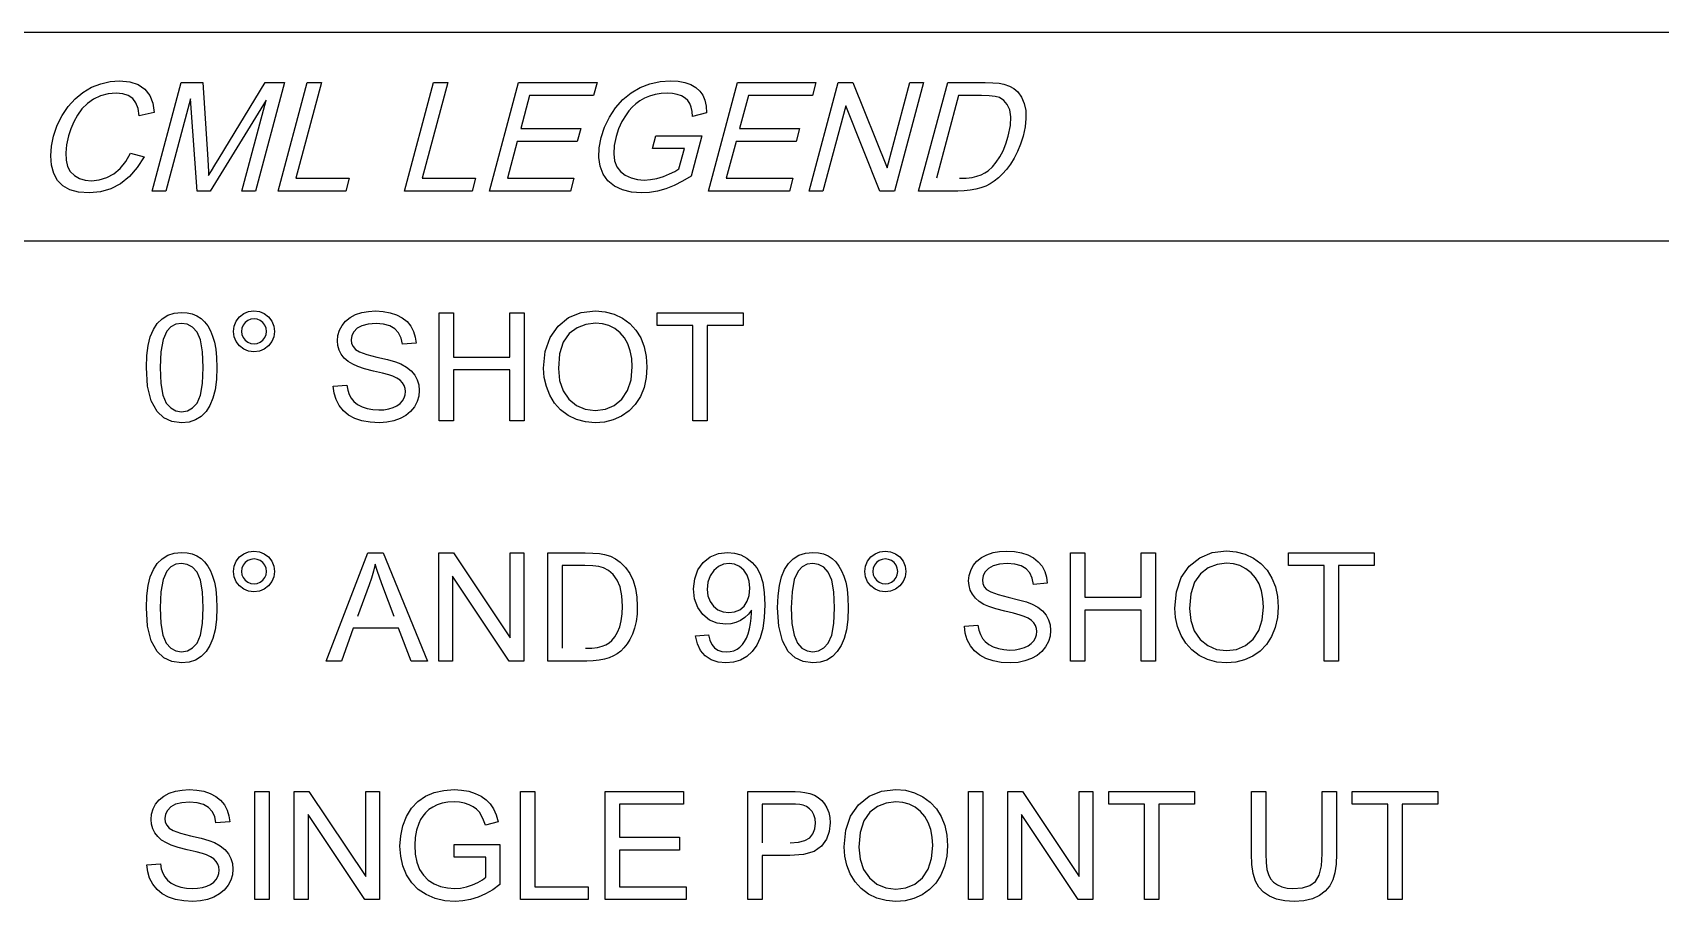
# Model space of a CAD drawing. Extents: x 0 to 17.2, y 0.1 to 11.3.
# Drawn here: x 3.357 to 4.328, y 0.95 to 1.468 of the extents above; entities that cross this region are included whole.
import ezdxf

# ---------------------------------------------------------------- set-up
doc = ezdxf.new("R2010")
doc.units = 0
doc.layers.add('BORDER', color=3, linetype='CONTINUOUS')
doc.layers.add('BORDERTEXT', color=7, linetype='CONTINUOUS')

msp = doc.modelspace()

# ---------------------------------------------------------------- linework, layer by layer
at = {"layer": 'BORDER'}
for points in [[(17.0808, 1.46816), (0.1692, 1.46816)], [(7.3815, 1.34381), (0.1692, 1.34381)]]:
    msp.add_lwpolyline(points, dxfattribs=at)
at = {"layer": 'BORDERTEXT', "color": 7}
for points in [[(3.41562, 1.39633), (3.4236, 1.39416), (3.4236, 1.39416), (3.41959, 1.38769), (3.41493, 1.38233), (3.40961, 1.37809), (3.40961, 1.37809), (3.40378, 1.37501), (3.39759, 1.37317), (3.39103, 1.37255), (3.39103, 1.37255), (3.38463, 1.37302), (3.37934, 1.37444), (3.37517, 1.37681), (3.37517, 1.37681), (3.37203, 1.38007), (3.36981, 1.38418), (3.36851, 1.38914), (3.36851, 1.38914), (3.36808, 1.39465), (3.36849, 1.40043), (3.36973, 1.40647), (3.36973, 1.40647), (3.37189, 1.41292), (3.37475, 1.41879), (3.37831, 1.42409), (3.37831, 1.42409), (3.38249, 1.4287), (3.38717, 1.43251), (3.39236, 1.43552), (3.39236, 1.43552), (3.39785, 1.43768), (3.40342, 1.43898), (3.40908, 1.43942), (3.40908, 1.43942), (3.41506, 1.43887), (3.42006, 1.43722), (3.42408, 1.43448), (3.42408, 1.43448), (3.42704, 1.43074), (3.42887, 1.42611), (3.42958, 1.42058), (3.42062, 1.4186), (3.42062, 1.4186), (3.42004, 1.42288), (3.41878, 1.4263), (3.41685, 1.42888), (3.41685, 1.42888), (3.41423, 1.43067), (3.41093, 1.43174), (3.40695, 1.4321), (3.40695, 1.4321), (3.40214, 1.4317), (3.39767, 1.43051), (3.39353, 1.42852), (3.39353, 1.42852), (3.38981, 1.42587), (3.38661, 1.42267), (3.38392, 1.41893), (3.38392, 1.41893), (3.38171, 1.41488), (3.37992, 1.41074), (3.37857, 1.40651), (3.37857, 1.40651), (3.37742, 1.40125), (3.37694, 1.39645), (3.37711, 1.39211), (3.37711, 1.39211), (3.378, 1.38836), (3.37967, 1.38529), (3.38212, 1.38292), (3.38212, 1.38292), (3.38515, 1.38123), (3.38853, 1.38021), (3.39229, 1.37987), (3.39229, 1.37987), (3.39696, 1.38033), (3.40139, 1.38172), (3.40558, 1.38402), (3.40558, 1.38402), (3.4094, 1.38723), (3.41275, 1.39133), (3.41562, 1.39633)], [(3.42838, 1.37365), (3.44571, 1.43832), (3.45859, 1.43832), (3.46162, 1.39253), (3.46162, 1.39253), (3.46186, 1.38863), (3.46204, 1.38544), (3.46215, 1.38296), (3.46215, 1.38296), (3.46375, 1.38568), (3.46582, 1.38914), (3.46836, 1.39333), (3.4959, 1.43832), (3.50741, 1.43832), (3.49009, 1.37365), (3.48184, 1.37365), (3.49634, 1.42777), (3.46305, 1.37365), (3.45533, 1.37365), (3.45138, 1.4287), (3.43663, 1.37365), (3.42838, 1.37365)], [(3.50354, 1.37365), (3.52087, 1.43832), (3.52942, 1.43832), (3.51414, 1.38128), (3.54599, 1.38128), (3.54394, 1.37365), (3.50354, 1.37365)], [(3.57888, 1.37365), (3.5962, 1.43832), (3.60476, 1.43832), (3.58948, 1.38128), (3.62132, 1.38128), (3.61928, 1.37365), (3.57888, 1.37365)], [(3.62964, 1.37365), (3.64697, 1.43832), (3.69372, 1.43832), (3.69168, 1.43069), (3.65348, 1.43069), (3.64818, 1.41088), (3.68395, 1.41088), (3.68191, 1.40329), (3.64614, 1.40329), (3.64025, 1.38128), (3.67994, 1.38128), (3.6779, 1.37365), (3.62964, 1.37365)], [(3.72677, 1.39902), (3.72881, 1.4066), (3.75621, 1.40665), (3.74978, 1.38265), (3.74978, 1.38265), (3.74471, 1.37958), (3.73969, 1.37706), (3.73474, 1.37509), (3.73474, 1.37509), (3.72985, 1.37368), (3.72504, 1.37283), (3.7203, 1.37255), (3.7203, 1.37255), (3.71426, 1.373), (3.70886, 1.37436), (3.70408, 1.37663), (3.70408, 1.37663), (3.70015, 1.37976), (3.69729, 1.38369), (3.69549, 1.38843), (3.69549, 1.38843), (3.69471, 1.39378), (3.69493, 1.39953), (3.69614, 1.40568), (3.69614, 1.40568), (3.69823, 1.41183), (3.70112, 1.4177), (3.70481, 1.4233), (3.70481, 1.4233), (3.70916, 1.42828), (3.71403, 1.43233), (3.71942, 1.43545), (3.71942, 1.43545), (3.7252, 1.43765), (3.73125, 1.43898), (3.73755, 1.43942), (3.73755, 1.43942), (3.74201, 1.43917), (3.74604, 1.43841), (3.74963, 1.43715), (3.74963, 1.43715), (3.75267, 1.43543), (3.75507, 1.43332), (3.75682, 1.43082), (3.75682, 1.43082), (3.758, 1.42784), (3.75868, 1.42431), (3.75888, 1.42023), (3.75059, 1.41811), (3.75059, 1.41811), (3.75036, 1.42117), (3.74985, 1.42376), (3.74906, 1.42588), (3.74906, 1.42588), (3.74788, 1.42763), (3.74622, 1.42914), (3.74409, 1.4304), (3.74409, 1.4304), (3.74157, 1.43134), (3.73875, 1.43191), (3.73564, 1.4321), (3.73564, 1.4321), (3.73185, 1.4319), (3.72831, 1.4313), (3.72501, 1.43031), (3.72501, 1.43031), (3.72199, 1.42899), (3.71927, 1.42743), (3.71685, 1.42561), (3.71685, 1.42561), (3.71469, 1.42361), (3.71276, 1.42148), (3.71106, 1.41922), (3.71106, 1.41922), (3.70858, 1.41511), (3.7066, 1.41077), (3.7051, 1.40621), (3.7051, 1.40621), (3.70397, 1.40076), (3.70367, 1.39593), (3.7042, 1.39174), (3.7042, 1.39174), (3.70554, 1.38819), (3.70765, 1.38531), (3.71055, 1.38309), (3.71055, 1.38309), (3.714, 1.38152), (3.71778, 1.38058), (3.72188, 1.38027), (3.72188, 1.38027), (3.72562, 1.38051), (3.72943, 1.38122), (3.73331, 1.38241), (3.73331, 1.38241), (3.73694, 1.38387), (3.74002, 1.38539), (3.74256, 1.38697), (3.74578, 1.39902), (3.72677, 1.39902)], [(3.76016, 1.37365), (3.77749, 1.43832), (3.82424, 1.43832), (3.82219, 1.43069), (3.784, 1.43069), (3.77869, 1.41088), (3.81446, 1.41088), (3.81243, 1.40329), (3.77666, 1.40329), (3.77076, 1.38128), (3.81046, 1.38128), (3.80841, 1.37365), (3.76016, 1.37365)], [(3.82015, 1.37365), (3.83747, 1.43832), (3.84625, 1.43832), (3.86661, 1.38755), (3.88021, 1.43832), (3.88842, 1.43832), (3.87109, 1.37365), (3.86231, 1.37365), (3.84196, 1.42447), (3.82835, 1.37365), (3.82015, 1.37365)], [(3.88547, 1.37365), (3.9028, 1.43832), (3.92507, 1.43832), (3.92507, 1.43832), (3.92967, 1.43821), (3.93343, 1.4379), (3.93633, 1.43739), (3.93633, 1.43739), (3.93957, 1.43631), (3.94231, 1.43476), (3.94458, 1.43276), (3.94458, 1.43276), (3.94686, 1.42961), (3.94842, 1.42593), (3.94927, 1.42171), (3.94927, 1.42171), (3.94942, 1.41701), (3.94889, 1.41189), (3.94769, 1.40634), (3.94769, 1.40634), (3.94623, 1.40161), (3.94449, 1.39726), (3.94247, 1.39328), (3.94247, 1.39328), (3.94025, 1.38971), (3.93794, 1.38657), (3.93553, 1.38386), (3.93553, 1.38386), (3.93306, 1.38156), (3.93058, 1.3796), (3.92807, 1.378), (3.92807, 1.378), (3.92544, 1.37669), (3.92258, 1.37561), (3.91949, 1.37476), (3.91949, 1.37476), (3.91616, 1.37414), (3.9126, 1.37378), (3.9088, 1.37365), (3.88547, 1.37365)], [(3.90988, 1.38128), (3.90988, 1.38128), (3.91387, 1.38142), (3.91732, 1.38181), (3.92023, 1.38248), (3.92023, 1.38248), (3.92273, 1.38338), (3.92497, 1.38449), (3.92693, 1.38583), (3.92693, 1.38583), (3.92941, 1.38809), (3.93173, 1.39082), (3.93386, 1.39401), (3.93386, 1.39401), (3.93579, 1.39768), (3.93747, 1.40183), (3.9389, 1.40647), (3.9389, 1.40647), (3.9402, 1.41271), (3.94048, 1.41791), (3.93975, 1.42206), (3.93975, 1.42206), (3.93823, 1.42529), (3.93619, 1.42773), (3.93361, 1.42936), (3.93361, 1.42936), (3.93105, 1.4301), (3.92748, 1.43054), (3.92289, 1.43069), (3.90931, 1.43069), (3.89607, 1.38128)], [(3.42501, 1.26845), (3.42501, 1.26845), (3.42527, 1.27558), (3.42606, 1.28171), (3.42736, 1.28685), (3.42736, 1.28685), (3.42919, 1.29115), (3.43152, 1.29473), (3.43436, 1.29761), (3.43436, 1.29761), (3.43772, 1.29971), (3.44161, 1.30097), (3.44603, 1.30139), (3.44603, 1.30139), (3.44935, 1.30116), (3.45238, 1.30046), (3.45513, 1.2993), (3.45513, 1.2993), (3.45759, 1.2977), (3.45975, 1.29569), (3.4616, 1.29327), (3.4616, 1.29327), (3.46317, 1.29046), (3.46451, 1.28726), (3.4656, 1.28369), (3.4656, 1.28369), (3.4664, 1.27948), (3.46689, 1.27441), (3.46705, 1.26845), (3.46705, 1.26845), (3.46679, 1.26137), (3.46601, 1.25527), (3.46472, 1.25014), (3.46472, 1.25014), (3.46291, 1.24584), (3.46059, 1.24225), (3.45775, 1.23936), (3.45775, 1.23936), (3.45439, 1.23725), (3.45048, 1.23598), (3.44603, 1.23556), (3.44603, 1.23556), (3.44026, 1.2363), (3.43538, 1.23853), (3.43139, 1.24224), (3.43139, 1.24224), (3.42785, 1.24873), (3.42572, 1.25747), (3.42501, 1.26845)], [(3.47699, 1.29004), (3.47699, 1.29004), (3.47739, 1.29325), (3.47858, 1.29612), (3.48057, 1.29866), (3.48057, 1.29866), (3.48312, 1.30064), (3.48598, 1.30183), (3.48917, 1.30222), (3.48917, 1.30222), (3.4924, 1.30183), (3.49528, 1.30064), (3.49783, 1.29866), (3.49783, 1.29866), (3.49981, 1.29612), (3.501, 1.29325), (3.50139, 1.29004), (3.50139, 1.29004), (3.50099, 1.28683), (3.4998, 1.28395), (3.49781, 1.2814), (3.49781, 1.2814), (3.49525, 1.27941), (3.49237, 1.27822), (3.48917, 1.27782), (3.48917, 1.27782), (3.48598, 1.27821), (3.48312, 1.2794), (3.48057, 1.28138), (3.48057, 1.28138), (3.47858, 1.28393), (3.47739, 1.28681), (3.47699, 1.29004)], [(3.53644, 1.25737), (3.54448, 1.25807), (3.54448, 1.25807), (3.54503, 1.25504), (3.54592, 1.2524), (3.54714, 1.25014), (3.54714, 1.25014), (3.54879, 1.2482), (3.55096, 1.24653), (3.55363, 1.24512), (3.55363, 1.24512), (3.55668, 1.24406), (3.55998, 1.24342), (3.56352, 1.24321), (3.56352, 1.24321), (3.56665, 1.24337), (3.56952, 1.24386), (3.57214, 1.24466), (3.57214, 1.24466), (3.57442, 1.24575), (3.57628, 1.24708), (3.5777, 1.24864), (3.5777, 1.24864), (3.57872, 1.25038), (3.57933, 1.25222), (3.57953, 1.25416), (3.57953, 1.25416), (3.57933, 1.2561), (3.57875, 1.25786), (3.57777, 1.25946), (3.57777, 1.25946), (3.57634, 1.26089), (3.57441, 1.26216), (3.57197, 1.26326), (3.57197, 1.26326), (3.56954, 1.26406), (3.56571, 1.26511), (3.56049, 1.26641), (3.56049, 1.26641), (3.55516, 1.2678), (3.55101, 1.26914), (3.54805, 1.27043), (3.54805, 1.27043), (3.54523, 1.27217), (3.54294, 1.27417), (3.54116, 1.27643), (3.54116, 1.27643), (3.53991, 1.27892), (3.53915, 1.28159), (3.5389, 1.28446), (3.5389, 1.28446), (3.53921, 1.28764), (3.54013, 1.29068), (3.54167, 1.29358), (3.54167, 1.29358), (3.5438, 1.29618), (3.5465, 1.29833), (3.54976, 1.30002), (3.54976, 1.30002), (3.55344, 1.30125), (3.55738, 1.30198), (3.56159, 1.30222), (3.56159, 1.30222), (3.56618, 1.30197), (3.57039, 1.3012), (3.57423, 1.29991), (3.57423, 1.29991), (3.5776, 1.29813), (3.58041, 1.29587), (3.58265, 1.29312), (3.58265, 1.29312), (3.58431, 1.29), (3.58537, 1.28661), (3.58582, 1.28296), (3.57764, 1.28235), (3.57764, 1.28235), (3.57685, 1.28609), (3.57536, 1.28917), (3.57318, 1.29158), (3.57318, 1.29158), (3.57024, 1.29332), (3.56649, 1.29436), (3.56194, 1.2947), (3.56194, 1.2947), (3.55725, 1.29439), (3.55349, 1.29344), (3.55066, 1.29187), (3.55066, 1.29187), (3.5487, 1.28985), (3.54752, 1.28757), (3.54712, 1.28503), (3.54712, 1.28503), (3.5474, 1.28285), (3.54824, 1.28094), (3.54963, 1.27931), (3.54963, 1.27931), (3.55215, 1.27781), (3.55644, 1.27627), (3.56249, 1.27472), (3.56249, 1.27472), (3.5687, 1.27322), (3.57345, 1.27185), (3.57676, 1.27061), (3.57676, 1.27061), (3.58018, 1.26872), (3.58295, 1.26653), (3.58507, 1.26403), (3.58507, 1.26403), (3.58656, 1.26125), (3.58745, 1.25819), (3.58775, 1.25486), (3.58775, 1.25486), (3.58743, 1.2515), (3.58644, 1.24827), (3.58481, 1.24517), (3.58481, 1.24517), (3.58256, 1.24236), (3.57974, 1.24), (3.57634, 1.23809), (3.57634, 1.23809), (3.57251, 1.23668), (3.56837, 1.23584), (3.56392, 1.23556), (3.56392, 1.23556), (3.5584, 1.23584), (3.55351, 1.23669), (3.54926, 1.23811), (3.54926, 1.23811), (3.5456, 1.2401), (3.5425, 1.24266), (3.53998, 1.24578), (3.53998, 1.24578), (3.53809, 1.24935), (3.53691, 1.25321), (3.53644, 1.25737)], [(3.59967, 1.23666), (3.59967, 1.30112), (3.6082, 1.30112), (3.6082, 1.27465), (3.64171, 1.27465), (3.64171, 1.30112), (3.65024, 1.30112), (3.65024, 1.23666), (3.64171, 1.23666), (3.64171, 1.26704), (3.6082, 1.26704), (3.6082, 1.23666), (3.59967, 1.23666)], [(3.66185, 1.26806), (3.66185, 1.26806), (3.6628, 1.27798), (3.66568, 1.28636), (3.67046, 1.29319), (3.67046, 1.29319), (3.67677, 1.29823), (3.68418, 1.30126), (3.69271, 1.30227), (3.69271, 1.30227), (3.69847, 1.30179), (3.70383, 1.30037), (3.70881, 1.298), (3.70881, 1.298), (3.71321, 1.29478), (3.71685, 1.29082), (3.71973, 1.28611), (3.71973, 1.28611), (3.72182, 1.28079), (3.72308, 1.27503), (3.72349, 1.2688), (3.72349, 1.2688), (3.72305, 1.2625), (3.72174, 1.25665), (3.71954, 1.25126), (3.71954, 1.25126), (3.71653, 1.24652), (3.71279, 1.24261), (3.70832, 1.23954), (3.70832, 1.23954), (3.70336, 1.23733), (3.69814, 1.236), (3.69267, 1.23556), (3.69267, 1.23556), (3.68682, 1.23605), (3.68139, 1.23752), (3.6764, 1.23996), (3.6764, 1.23996), (3.67201, 1.24325), (3.66839, 1.24725), (3.66554, 1.25196), (3.66554, 1.25196), (3.66349, 1.25713), (3.66226, 1.2625), (3.66185, 1.26806)], [(3.75089, 1.23666), (3.75089, 1.29352), (3.72965, 1.29352), (3.72965, 1.30112), (3.78075, 1.30112), (3.78075, 1.29352), (3.75942, 1.29352), (3.75942, 1.23666), (3.75089, 1.23666)], [(3.43315, 1.26845), (3.43356, 1.25905), (3.4348, 1.25201), (3.43686, 1.24732), (3.43686, 1.24732), (3.43953, 1.2444), (3.44259, 1.24265), (3.44603, 1.24207), (3.44603, 1.24207), (3.44947, 1.24266), (3.45253, 1.24441), (3.4552, 1.24735), (3.4552, 1.24735), (3.45726, 1.25204), (3.4585, 1.25907), (3.45891, 1.26845), (3.45891, 1.26845), (3.4585, 1.27788), (3.45726, 1.28493), (3.4552, 1.2896), (3.4552, 1.2896), (3.45252, 1.29251), (3.44943, 1.29425), (3.44594, 1.29484), (3.44594, 1.29484), (3.44255, 1.29432), (3.43965, 1.29278), (3.43724, 1.29022), (3.43724, 1.29022), (3.43496, 1.28518), (3.4336, 1.27793), (3.43315, 1.26845)], [(3.48178, 1.29004), (3.48202, 1.28809), (3.48275, 1.28634), (3.48396, 1.28479), (3.48396, 1.28479), (3.48551, 1.28358), (3.48726, 1.28285), (3.48921, 1.28261), (3.48921, 1.28261), (3.49114, 1.28285), (3.49288, 1.28358), (3.49442, 1.28479), (3.49442, 1.28479), (3.49563, 1.28634), (3.49636, 1.28809), (3.4966, 1.29004), (3.4966, 1.29004), (3.49636, 1.29199), (3.49563, 1.29375), (3.49442, 1.2953), (3.49442, 1.2953), (3.49288, 1.29651), (3.49114, 1.29723), (3.48921, 1.29747), (3.48921, 1.29747), (3.48726, 1.29723), (3.48551, 1.29651), (3.48396, 1.2953), (3.48396, 1.2953), (3.48275, 1.29375), (3.48202, 1.29199), (3.48178, 1.29004)], [(3.67064, 1.26792), (3.67134, 1.26071), (3.67342, 1.25459), (3.67691, 1.24957), (3.67691, 1.24957), (3.68144, 1.24584), (3.68668, 1.24361), (3.69263, 1.24286), (3.69263, 1.24286), (3.69867, 1.24361), (3.70395, 1.24587), (3.70848, 1.24963), (3.70848, 1.24963), (3.71193, 1.25478), (3.71401, 1.26118), (3.7147, 1.26885), (3.7147, 1.26885), (3.7144, 1.27387), (3.71352, 1.27845), (3.71204, 1.28259), (3.71204, 1.28259), (3.70999, 1.28621), (3.7074, 1.28924), (3.70426, 1.29169), (3.70426, 1.29169), (3.7007, 1.29349), (3.69687, 1.29456), (3.69276, 1.29492), (3.69276, 1.29492), (3.687, 1.29423), (3.6818, 1.29216), (3.67717, 1.2887), (3.67717, 1.2887), (3.67354, 1.28363), (3.67137, 1.2767), (3.67064, 1.26792)], [(3.42501, 1.12536), (3.42501, 1.12536), (3.42527, 1.13249), (3.42606, 1.13862), (3.42736, 1.14377), (3.42736, 1.14377), (3.42919, 1.14806), (3.43152, 1.15164), (3.43436, 1.15452), (3.43436, 1.15452), (3.43772, 1.15662), (3.44161, 1.15788), (3.44603, 1.1583), (3.44603, 1.1583), (3.44935, 1.15807), (3.45238, 1.15737), (3.45513, 1.15621), (3.45513, 1.15621), (3.45759, 1.15461), (3.45975, 1.1526), (3.4616, 1.15019), (3.4616, 1.15019), (3.46317, 1.14737), (3.46451, 1.14418), (3.4656, 1.1406), (3.4656, 1.1406), (3.4664, 1.1364), (3.46689, 1.13132), (3.46705, 1.12536), (3.46705, 1.12536), (3.46679, 1.11829), (3.46601, 1.11218), (3.46472, 1.10705), (3.46472, 1.10705), (3.46291, 1.10275), (3.46059, 1.09916), (3.45775, 1.09628), (3.45775, 1.09628), (3.45439, 1.09416), (3.45048, 1.0929), (3.44603, 1.09247), (3.44603, 1.09247), (3.44026, 1.09322), (3.43538, 1.09544), (3.43139, 1.09916), (3.43139, 1.09916), (3.42785, 1.10564), (3.42572, 1.11438), (3.42501, 1.12536)], [(3.47699, 1.14695), (3.47699, 1.14695), (3.47739, 1.15016), (3.47858, 1.15303), (3.48057, 1.15557), (3.48057, 1.15557), (3.48312, 1.15755), (3.48598, 1.15874), (3.48917, 1.15913), (3.48917, 1.15913), (3.4924, 1.15874), (3.49528, 1.15755), (3.49783, 1.15557), (3.49783, 1.15557), (3.49981, 1.15303), (3.501, 1.15016), (3.50139, 1.14695), (3.50139, 1.14695), (3.50099, 1.14375), (3.4998, 1.14087), (3.49781, 1.13831), (3.49781, 1.13831), (3.49525, 1.13632), (3.49237, 1.13513), (3.48917, 1.13473), (3.48917, 1.13473), (3.48598, 1.13513), (3.48312, 1.13631), (3.48057, 1.13829), (3.48057, 1.13829), (3.47858, 1.14084), (3.47739, 1.14372), (3.47699, 1.14695)], [(3.53226, 1.09357), (3.55702, 1.15803), (3.56621, 1.15803), (3.59259, 1.09357), (3.58287, 1.09357), (3.57535, 1.1131), (3.5484, 1.1131), (3.54132, 1.09357), (3.53226, 1.09357)], [(3.59932, 1.09357), (3.59932, 1.15803), (3.60807, 1.15803), (3.64193, 1.10742), (3.64193, 1.15803), (3.6501, 1.15803), (3.6501, 1.09357), (3.64135, 1.09357), (3.6075, 1.14423), (3.6075, 1.09357), (3.59932, 1.09357)], [(3.66444, 1.09357), (3.66444, 1.15803), (3.68665, 1.15803), (3.68665, 1.15803), (3.69126, 1.15793), (3.69509, 1.15762), (3.69812, 1.15711), (3.69812, 1.15711), (3.70164, 1.15603), (3.70479, 1.15449), (3.70758, 1.15249), (3.70758, 1.15249), (3.71069, 1.14936), (3.71323, 1.14568), (3.71521, 1.14148), (3.71521, 1.14148), (3.71661, 1.1368), (3.71745, 1.13169), (3.71773, 1.12616), (3.71773, 1.12616), (3.71754, 1.12145), (3.71697, 1.11711), (3.71602, 1.11314), (3.71602, 1.11314), (3.71477, 1.10958), (3.7133, 1.10645), (3.71162, 1.10375), (3.71162, 1.10375), (3.70978, 1.10145), (3.70782, 1.0995), (3.70575, 1.0979), (3.70575, 1.0979), (3.70348, 1.0966), (3.70091, 1.09552), (3.69806, 1.09467), (3.69806, 1.09467), (3.6949, 1.09406), (3.69145, 1.09369), (3.6877, 1.09357), (3.66444, 1.09357)], [(3.75247, 1.10848), (3.76008, 1.10918), (3.76008, 1.10918), (3.76092, 1.10593), (3.76215, 1.10334), (3.76377, 1.1014), (3.76377, 1.1014), (3.76576, 1.10006), (3.76809, 1.09925), (3.77076, 1.09898), (3.77076, 1.09898), (3.7731, 1.09917), (3.77523, 1.09972), (3.77716, 1.10065), (3.77716, 1.10065), (3.77888, 1.10189), (3.78039, 1.10338), (3.78167, 1.10511), (3.78167, 1.10511), (3.78278, 1.10719), (3.78376, 1.10971), (3.78462, 1.11266), (3.78462, 1.11266), (3.78528, 1.11584), (3.78567, 1.11907), (3.7858, 1.12233), (3.7858, 1.12233), (3.7858, 1.12274), (3.78578, 1.12327), (3.78576, 1.12391), (3.78576, 1.12391), (3.78398, 1.12155), (3.78182, 1.11951), (3.77927, 1.11778), (3.77927, 1.11778), (3.77646, 1.11647), (3.77349, 1.11569), (3.77037, 1.11543), (3.77037, 1.11543), (3.76531, 1.11607), (3.76079, 1.11801), (3.75683, 1.12123), (3.75683, 1.12123), (3.75375, 1.12551), (3.7519, 1.13061), (3.75128, 1.13653), (3.75128, 1.13653), (3.75193, 1.14264), (3.75385, 1.14791), (3.75707, 1.15232), (3.75707, 1.15232), (3.76125, 1.15564), (3.76608, 1.15763), (3.77156, 1.1583), (3.77156, 1.1583), (3.77563, 1.15792), (3.77946, 1.15679), (3.78305, 1.15491), (3.78305, 1.15491), (3.78625, 1.15234), (3.78889, 1.14912), (3.79097, 1.14526), (3.79097, 1.14526), (3.79247, 1.14046), (3.79337, 1.13441), (3.79367, 1.12712), (3.79367, 1.12712), (3.79338, 1.11944), (3.79248, 1.11289), (3.79099, 1.10745), (3.79099, 1.10745), (3.78891, 1.10295), (3.78625, 1.09924), (3.78301, 1.0963), (3.78301, 1.0963), (3.77928, 1.09417), (3.77513, 1.0929), (3.77059, 1.09247), (3.77059, 1.09247), (3.76585, 1.09294), (3.76174, 1.09434), (3.75823, 1.09667), (3.75823, 1.09667), (3.75546, 1.09985), (3.75354, 1.10379), (3.75247, 1.10848)], [(3.80137, 1.12536), (3.80137, 1.12536), (3.80163, 1.13249), (3.80241, 1.13862), (3.80372, 1.14377), (3.80372, 1.14377), (3.80554, 1.14806), (3.80787, 1.15164), (3.81071, 1.15452), (3.81071, 1.15452), (3.81407, 1.15662), (3.81796, 1.15788), (3.82239, 1.1583), (3.82239, 1.1583), (3.8257, 1.15807), (3.82874, 1.15737), (3.83149, 1.15621), (3.83149, 1.15621), (3.83395, 1.15461), (3.8361, 1.1526), (3.83795, 1.15019), (3.83795, 1.15019), (3.83953, 1.14737), (3.84087, 1.14418), (3.84196, 1.1406), (3.84196, 1.1406), (3.84276, 1.1364), (3.84324, 1.13132), (3.84341, 1.12536), (3.84341, 1.12536), (3.84315, 1.11829), (3.84237, 1.11218), (3.84108, 1.10705), (3.84108, 1.10705), (3.83927, 1.10275), (3.83694, 1.09916), (3.83411, 1.09628), (3.83411, 1.09628), (3.83074, 1.09416), (3.82684, 1.0929), (3.82239, 1.09247), (3.82239, 1.09247), (3.81662, 1.09322), (3.81174, 1.09544), (3.80774, 1.09916), (3.80774, 1.09916), (3.8042, 1.10564), (3.80208, 1.11438), (3.80137, 1.12536)], [(3.85334, 1.14695), (3.85334, 1.14695), (3.85374, 1.15016), (3.85494, 1.15303), (3.85693, 1.15557), (3.85693, 1.15557), (3.85948, 1.15755), (3.86234, 1.15874), (3.86552, 1.15913), (3.86552, 1.15913), (3.86875, 1.15874), (3.87164, 1.15755), (3.87419, 1.15557), (3.87419, 1.15557), (3.87617, 1.15303), (3.87735, 1.15016), (3.87775, 1.14695), (3.87775, 1.14695), (3.87735, 1.14375), (3.87616, 1.14087), (3.87416, 1.13831), (3.87416, 1.13831), (3.87161, 1.13632), (3.86873, 1.13513), (3.86552, 1.13473), (3.86552, 1.13473), (3.86234, 1.13513), (3.85948, 1.13631), (3.85693, 1.13829), (3.85693, 1.13829), (3.85494, 1.14084), (3.85374, 1.14372), (3.85334, 1.14695)], [(3.91279, 1.11428), (3.92084, 1.11499), (3.92084, 1.11499), (3.92139, 1.11195), (3.92228, 1.10931), (3.9235, 1.10705), (3.9235, 1.10705), (3.92515, 1.10511), (3.92731, 1.10344), (3.92999, 1.10204), (3.92999, 1.10204), (3.93304, 1.10097), (3.93634, 1.10034), (3.93988, 1.10012), (3.93988, 1.10012), (3.94301, 1.10028), (3.94588, 1.10077), (3.9485, 1.10157), (3.9485, 1.10157), (3.95078, 1.10266), (3.95263, 1.10399), (3.95406, 1.10555), (3.95406, 1.10555), (3.95508, 1.10729), (3.95568, 1.10913), (3.95589, 1.11107), (3.95589, 1.11107), (3.95569, 1.11301), (3.9551, 1.11478), (3.95413, 1.11637), (3.95413, 1.11637), (3.9527, 1.1178), (3.95077, 1.11907), (3.94832, 1.12017), (3.94832, 1.12017), (3.9459, 1.12097), (3.94207, 1.12202), (3.93685, 1.12332), (3.93685, 1.12332), (3.93152, 1.12471), (3.92737, 1.12605), (3.9244, 1.12734), (3.9244, 1.12734), (3.92159, 1.12908), (3.91929, 1.13108), (3.91752, 1.13334), (3.91752, 1.13334), (3.91626, 1.13583), (3.91551, 1.1385), (3.91526, 1.14137), (3.91526, 1.14137), (3.91556, 1.14455), (3.91649, 1.14759), (3.91803, 1.15049), (3.91803, 1.15049), (3.92016, 1.1531), (3.92285, 1.15524), (3.92612, 1.15694), (3.92612, 1.15694), (3.9298, 1.15816), (3.93374, 1.15889), (3.93795, 1.15913), (3.93795, 1.15913), (3.94254, 1.15888), (3.94675, 1.15811), (3.95059, 1.15683), (3.95059, 1.15683), (3.95396, 1.15504), (3.95676, 1.15278), (3.95901, 1.15003), (3.95901, 1.15003), (3.96067, 1.14691), (3.96173, 1.14352), (3.96217, 1.13987), (3.954, 1.13926), (3.954, 1.13926), (3.95321, 1.143), (3.95172, 1.14608), (3.94953, 1.14849), (3.94953, 1.14849), (3.94659, 1.15023), (3.94285, 1.15127), (3.9383, 1.15161), (3.9383, 1.15161), (3.93361, 1.1513), (3.92985, 1.15035), (3.92702, 1.14878), (3.92702, 1.14878), (3.92505, 1.14676), (3.92387, 1.14448), (3.92348, 1.14194), (3.92348, 1.14194), (3.92376, 1.13976), (3.92459, 1.13786), (3.92599, 1.13622), (3.92599, 1.13622), (3.92851, 1.13472), (3.9328, 1.13319), (3.93885, 1.13163), (3.93885, 1.13163), (3.94505, 1.13013), (3.94981, 1.12876), (3.95312, 1.12752), (3.95312, 1.12752), (3.95654, 1.12563), (3.95931, 1.12344), (3.96143, 1.12094), (3.96143, 1.12094), (3.96292, 1.11816), (3.96381, 1.1151), (3.96411, 1.11178), (3.96411, 1.11178), (3.96378, 1.10841), (3.9628, 1.10518), (3.96116, 1.10208), (3.96116, 1.10208), (3.95891, 1.09927), (3.95609, 1.09691), (3.9527, 1.095), (3.9527, 1.095), (3.94887, 1.0936), (3.94473, 1.09275), (3.94028, 1.09247), (3.94028, 1.09247), (3.93476, 1.09276), (3.92987, 1.09361), (3.92561, 1.09502), (3.92561, 1.09502), (3.92195, 1.09701), (3.91886, 1.09957), (3.91633, 1.1027), (3.91633, 1.1027), (3.91445, 1.10626), (3.91327, 1.11012), (3.91279, 1.11428)], [(3.97603, 1.09357), (3.97603, 1.15803), (3.98456, 1.15803), (3.98456, 1.13156), (4.01806, 1.13156), (4.01806, 1.15803), (4.02659, 1.15803), (4.02659, 1.09357), (4.01806, 1.09357), (4.01806, 1.12396), (3.98456, 1.12396), (3.98456, 1.09357), (3.97603, 1.09357)], [(4.0382, 1.12497), (4.0382, 1.12497), (4.03916, 1.13489), (4.04203, 1.14327), (4.04682, 1.1501), (4.04682, 1.1501), (4.05312, 1.15514), (4.06054, 1.15817), (4.06907, 1.15918), (4.06907, 1.15918), (4.07483, 1.1587), (4.08019, 1.15728), (4.08516, 1.15491), (4.08516, 1.15491), (4.08956, 1.1517), (4.09321, 1.14773), (4.09609, 1.14302), (4.09609, 1.14302), (4.09818, 1.13771), (4.09943, 1.13194), (4.09985, 1.12572), (4.09985, 1.12572), (4.09941, 1.11941), (4.09809, 1.11356), (4.09589, 1.10817), (4.09589, 1.10817), (4.09289, 1.10343), (4.08915, 1.09952), (4.08468, 1.09645), (4.08468, 1.09645), (4.07972, 1.09424), (4.0745, 1.09291), (4.06903, 1.09247), (4.06903, 1.09247), (4.06317, 1.09296), (4.05775, 1.09443), (4.05276, 1.09687), (4.05276, 1.09687), (4.04836, 1.10016), (4.04474, 1.10416), (4.0419, 1.10887), (4.0419, 1.10887), (4.03984, 1.11404), (4.03861, 1.11941), (4.0382, 1.12497)], [(4.12725, 1.09357), (4.12725, 1.15043), (4.10601, 1.15043), (4.10601, 1.15803), (4.1571, 1.15803), (4.1571, 1.15043), (4.13578, 1.15043), (4.13578, 1.09357), (4.12725, 1.09357)], [(3.43315, 1.12536), (3.43356, 1.11596), (3.4348, 1.10892), (3.43686, 1.10424), (3.43686, 1.10424), (3.43953, 1.10132), (3.44259, 1.09956), (3.44603, 1.09898), (3.44603, 1.09898), (3.44947, 1.09957), (3.45253, 1.10133), (3.4552, 1.10426), (3.4552, 1.10426), (3.45726, 1.10895), (3.4585, 1.11598), (3.45891, 1.12536), (3.45891, 1.12536), (3.4585, 1.13479), (3.45726, 1.14184), (3.4552, 1.14651), (3.4552, 1.14651), (3.45252, 1.14942), (3.44943, 1.15117), (3.44594, 1.15175), (3.44594, 1.15175), (3.44255, 1.15123), (3.43965, 1.14969), (3.43724, 1.14713), (3.43724, 1.14713), (3.43496, 1.14209), (3.4336, 1.13484), (3.43315, 1.12536)], [(3.48178, 1.14695), (3.48202, 1.145), (3.48275, 1.14325), (3.48396, 1.1417), (3.48396, 1.1417), (3.48551, 1.14049), (3.48726, 1.13976), (3.48921, 1.13952), (3.48921, 1.13952), (3.49114, 1.13976), (3.49288, 1.14049), (3.49442, 1.1417), (3.49442, 1.1417), (3.49563, 1.14325), (3.49636, 1.145), (3.4966, 1.14695), (3.4966, 1.14695), (3.49636, 1.14891), (3.49563, 1.15066), (3.49442, 1.15221), (3.49442, 1.15221), (3.49288, 1.15342), (3.49114, 1.15414), (3.48921, 1.15439), (3.48921, 1.15439), (3.48726, 1.15414), (3.48551, 1.15342), (3.48396, 1.15221), (3.48396, 1.15221), (3.48275, 1.15066), (3.48202, 1.14891), (3.48178, 1.14695)], [(3.57271, 1.12004), (3.56599, 1.1379), (3.56599, 1.1379), (3.56411, 1.143), (3.56259, 1.14745), (3.56141, 1.15126), (3.56141, 1.15126), (3.56048, 1.14714), (3.55932, 1.14304), (3.55794, 1.13895), (3.55086, 1.12004)], [(3.68673, 1.10118), (3.68673, 1.10118), (3.69068, 1.10131), (3.69401, 1.10171), (3.69674, 1.10237), (3.69674, 1.10237), (3.69899, 1.10327), (3.70092, 1.10438), (3.70252, 1.10571), (3.70252, 1.10571), (3.70439, 1.10796), (3.70597, 1.11068), (3.70725, 1.11386), (3.70725, 1.11386), (3.70819, 1.11752), (3.70875, 1.12166), (3.70894, 1.12629), (3.70894, 1.12629), (3.70857, 1.13251), (3.70746, 1.13769), (3.70562, 1.14183), (3.70562, 1.14183), (3.70325, 1.14505), (3.70056, 1.14748), (3.69755, 1.14911), (3.69755, 1.14911), (3.6948, 1.14984), (3.69112, 1.15028), (3.68651, 1.15043), (3.67297, 1.15043), (3.67297, 1.10118)], [(3.78488, 1.13693), (3.78448, 1.14116), (3.78327, 1.14477), (3.78125, 1.14775), (3.78125, 1.14775), (3.77867, 1.14997), (3.77576, 1.1513), (3.77252, 1.15175), (3.77252, 1.15175), (3.76916, 1.15127), (3.76609, 1.14983), (3.76333, 1.14744), (3.76333, 1.14744), (3.76116, 1.14428), (3.75985, 1.14056), (3.75942, 1.13627), (3.75942, 1.13627), (3.75983, 1.13242), (3.76107, 1.12909), (3.76314, 1.12627), (3.76314, 1.12627), (3.76581, 1.12413), (3.76886, 1.12285), (3.7723, 1.12242), (3.7723, 1.12242), (3.77575, 1.12285), (3.77876, 1.12413), (3.78134, 1.12627), (3.78134, 1.12627), (3.78331, 1.12916), (3.78449, 1.13271), (3.78488, 1.13693)], [(3.8095, 1.12536), (3.80992, 1.11596), (3.81116, 1.10892), (3.81322, 1.10424), (3.81322, 1.10424), (3.81589, 1.10132), (3.81895, 1.09956), (3.82239, 1.09898), (3.82239, 1.09898), (3.82583, 1.09957), (3.82889, 1.10133), (3.83156, 1.10426), (3.83156, 1.10426), (3.83362, 1.10895), (3.83486, 1.11598), (3.83527, 1.12536), (3.83527, 1.12536), (3.83486, 1.13479), (3.83362, 1.14184), (3.83156, 1.14651), (3.83156, 1.14651), (3.82888, 1.14942), (3.82579, 1.15117), (3.8223, 1.15175), (3.8223, 1.15175), (3.81891, 1.15123), (3.81601, 1.14969), (3.81359, 1.14713), (3.81359, 1.14713), (3.81132, 1.14209), (3.80996, 1.13484), (3.8095, 1.12536)], [(3.85814, 1.14695), (3.85838, 1.145), (3.8591, 1.14325), (3.86031, 1.1417), (3.86031, 1.1417), (3.86186, 1.14049), (3.86362, 1.13976), (3.86557, 1.13952), (3.86557, 1.13952), (3.8675, 1.13976), (3.86923, 1.14049), (3.87078, 1.1417), (3.87078, 1.1417), (3.87199, 1.14325), (3.87271, 1.145), (3.87296, 1.14695), (3.87296, 1.14695), (3.87271, 1.14891), (3.87199, 1.15066), (3.87078, 1.15221), (3.87078, 1.15221), (3.86923, 1.15342), (3.8675, 1.15414), (3.86557, 1.15439), (3.86557, 1.15439), (3.86362, 1.15414), (3.86186, 1.15342), (3.86031, 1.15221), (3.86031, 1.15221), (3.8591, 1.15066), (3.85838, 1.14891), (3.85814, 1.14695)], [(4.047, 1.12484), (4.04769, 1.11762), (4.04978, 1.1115), (4.05326, 1.10648), (4.05326, 1.10648), (4.05779, 1.10275), (4.06303, 1.10052), (4.06898, 1.09977), (4.06898, 1.09977), (4.07502, 1.10052), (4.08031, 1.10278), (4.08483, 1.10654), (4.08483, 1.10654), (4.08829, 1.11169), (4.09037, 1.11809), (4.09106, 1.12576), (4.09106, 1.12576), (4.09076, 1.13078), (4.08987, 1.13536), (4.0884, 1.1395), (4.0884, 1.1395), (4.08635, 1.14312), (4.08376, 1.14616), (4.08061, 1.1486), (4.08061, 1.1486), (4.07706, 1.1504), (4.07323, 1.15148), (4.06911, 1.15183), (4.06911, 1.15183), (4.06336, 1.15114), (4.05816, 1.14907), (4.05353, 1.14561), (4.05353, 1.14561), (4.0499, 1.14054), (4.04772, 1.13361), (4.047, 1.12484)], [(3.42532, 0.97207), (3.43337, 0.97277), (3.43337, 0.97277), (3.43392, 0.96974), (3.4348, 0.9671), (3.43603, 0.96484), (3.43603, 0.96484), (3.43768, 0.9629), (3.43984, 0.96123), (3.44251, 0.95982), (3.44251, 0.95982), (3.44557, 0.95876), (3.44886, 0.95812), (3.45241, 0.95791), (3.45241, 0.95791), (3.45553, 0.95807), (3.45841, 0.95856), (3.46103, 0.95936), (3.46103, 0.95936), (3.4633, 0.96045), (3.46516, 0.96178), (3.46659, 0.96334), (3.46659, 0.96334), (3.4676, 0.96508), (3.46821, 0.96692), (3.46841, 0.96886), (3.46841, 0.96886), (3.46822, 0.9708), (3.46763, 0.97256), (3.46665, 0.97416), (3.46665, 0.97416), (3.46523, 0.97559), (3.46329, 0.97686), (3.46085, 0.97796), (3.46085, 0.97796), (3.45842, 0.97876), (3.4546, 0.97981), (3.44937, 0.98111), (3.44937, 0.98111), (3.44404, 0.9825), (3.43989, 0.98384), (3.43693, 0.98513), (3.43693, 0.98513), (3.43411, 0.98687), (3.43182, 0.98887), (3.43005, 0.99113), (3.43005, 0.99113), (3.42879, 0.99362), (3.42803, 0.99629), (3.42778, 0.99916), (3.42778, 0.99916), (3.42809, 1.00234), (3.42901, 1.00538), (3.43055, 1.00828), (3.43055, 1.00828), (3.43268, 1.01088), (3.43538, 1.01303), (3.43864, 1.01472), (3.43864, 1.01472), (3.44232, 1.01595), (3.44627, 1.01668), (3.45047, 1.01692), (3.45047, 1.01692), (3.45506, 1.01667), (3.45928, 1.0159), (3.46311, 1.01461), (3.46311, 1.01461), (3.46648, 1.01283), (3.46929, 1.01057), (3.47153, 1.00782), (3.47153, 1.00782), (3.4732, 1.0047), (3.47425, 1.00131), (3.4747, 0.99766), (3.46652, 0.99705), (3.46652, 0.99705), (3.46573, 1.00079), (3.46424, 1.00387), (3.46206, 1.00628), (3.46206, 1.00628), (3.45912, 1.00802), (3.45537, 1.00906), (3.45082, 1.0094), (3.45082, 1.0094), (3.44613, 1.00909), (3.44237, 1.00814), (3.43954, 1.00657), (3.43954, 1.00657), (3.43758, 1.00455), (3.4364, 1.00227), (3.43601, 0.99973), (3.43601, 0.99973), (3.43628, 0.99755), (3.43712, 0.99564), (3.43851, 0.99401), (3.43851, 0.99401), (3.44103, 0.99251), (3.44532, 0.99097), (3.45137, 0.98942), (3.45137, 0.98942), (3.45758, 0.98792), (3.46234, 0.98654), (3.46564, 0.98531), (3.46564, 0.98531), (3.46907, 0.98342), (3.47184, 0.98123), (3.47395, 0.97873), (3.47395, 0.97873), (3.47544, 0.97595), (3.47634, 0.97289), (3.47664, 0.96956), (3.47664, 0.96956), (3.47631, 0.9662), (3.47533, 0.96297), (3.47369, 0.95987), (3.47369, 0.95987), (3.47144, 0.95706), (3.46862, 0.9547), (3.46522, 0.95279), (3.46522, 0.95279), (3.46139, 0.95138), (3.45725, 0.95054), (3.4528, 0.95026), (3.4528, 0.95026), (3.44728, 0.95054), (3.4424, 0.95139), (3.43814, 0.95281), (3.43814, 0.95281), (3.43448, 0.9548), (3.43139, 0.95735), (3.42886, 0.96048), (3.42886, 0.96048), (3.42697, 0.96405), (3.42579, 0.96791), (3.42532, 0.97207)], [(3.48974, 0.95136), (3.48974, 1.01582), (3.49827, 1.01582), (3.49827, 0.95136), (3.48974, 0.95136)], [(3.51322, 0.95136), (3.51322, 1.01582), (3.52197, 1.01582), (3.55583, 0.96521), (3.55583, 1.01582), (3.56401, 1.01582), (3.56401, 0.95136), (3.55526, 0.95136), (3.5214, 1.00202), (3.5214, 0.95136), (3.51322, 0.95136)], [(3.60851, 0.97664), (3.60851, 0.98421), (3.63581, 0.98425), (3.63581, 0.96033), (3.63581, 0.96033), (3.63158, 0.95726), (3.62725, 0.95475), (3.62284, 0.95279), (3.62284, 0.95279), (3.61835, 0.95138), (3.61377, 0.95054), (3.60912, 0.95026), (3.60912, 0.95026), (3.60298, 0.95071), (3.59723, 0.95207), (3.59186, 0.95433), (3.59186, 0.95433), (3.58711, 0.95744), (3.58321, 0.96136), (3.58015, 0.96609), (3.58015, 0.96609), (3.57795, 0.97142), (3.57663, 0.97715), (3.57619, 0.98328), (3.57619, 0.98328), (3.57663, 0.98942), (3.57794, 0.99527), (3.58012, 1.00085), (3.58012, 1.00085), (3.58313, 1.00582), (3.5869, 1.00986), (3.59145, 1.01296), (3.59145, 1.01296), (3.59662, 1.01516), (3.60229, 1.01648), (3.60846, 1.01692), (3.60846, 1.01692), (3.61298, 1.01667), (3.61719, 1.01592), (3.62111, 1.01466), (3.62111, 1.01466), (3.6246, 1.01295), (3.62755, 1.01085), (3.62997, 1.00835), (3.62997, 1.00835), (3.63193, 1.00538), (3.63356, 1.00186), (3.63485, 0.99779), (3.62715, 0.99568), (3.62715, 0.99568), (3.62611, 0.99873), (3.6249, 1.00131), (3.62355, 1.00342), (3.62355, 1.00342), (3.6219, 1.00517), (3.61985, 1.00668), (3.61739, 1.00793), (3.61739, 1.00793), (3.61462, 1.00887), (3.61166, 1.00943), (3.60851, 1.00962), (3.60851, 1.00962), (3.60478, 1.00942), (3.60141, 1.00883), (3.59839, 1.00784), (3.59839, 1.00784), (3.59573, 1.00653), (3.59344, 1.00497), (3.59151, 1.00316), (3.59151, 1.00316), (3.5899, 1.00116), (3.58854, 0.99904), (3.58744, 0.99678), (3.58744, 0.99678), (3.58608, 0.99268), (3.58526, 0.98836), (3.58498, 0.98381), (3.58498, 0.98381), (3.58531, 0.97838), (3.5863, 0.97357), (3.58795, 0.96939), (3.58795, 0.96939), (3.59023, 0.96585), (3.59311, 0.96298), (3.59659, 0.96077), (3.59659, 0.96077), (3.60045, 0.95921), (3.60447, 0.95827), (3.60864, 0.95796), (3.60864, 0.95796), (3.6123, 0.95819), (3.61591, 0.9589), (3.61946, 0.96009), (3.61946, 0.96009), (3.62269, 0.96154), (3.62536, 0.96306), (3.62746, 0.96464), (3.62746, 0.97664), (3.60851, 0.97664)], [(3.64804, 0.95136), (3.64804, 1.01582), (3.65657, 1.01582), (3.65657, 0.95897), (3.68832, 0.95897), (3.68832, 0.95136), (3.64804, 0.95136)], [(3.69865, 0.95136), (3.69865, 1.01582), (3.74526, 1.01582), (3.74526, 1.00822), (3.70718, 1.00822), (3.70718, 0.98847), (3.74284, 0.98847), (3.74284, 0.98091), (3.70718, 0.98091), (3.70718, 0.95897), (3.74676, 0.95897), (3.74676, 0.95136), (3.69865, 0.95136)], [(3.78356, 0.95136), (3.78356, 1.01582), (3.80788, 1.01582), (3.80788, 1.01582), (3.81182, 1.01575), (3.81509, 1.01555), (3.81768, 1.01521), (3.81768, 1.01521), (3.82068, 1.01452), (3.82333, 1.01352), (3.82564, 1.0122), (3.82564, 1.0122), (3.82764, 1.01052), (3.82936, 1.00844), (3.83081, 1.00597), (3.83081, 1.00597), (3.8319, 1.00322), (3.83255, 1.00029), (3.83276, 0.99718), (3.83276, 0.99718), (3.83218, 0.99198), (3.83044, 0.98734), (3.82753, 0.98326), (3.82753, 0.98326), (3.82311, 0.9801), (3.8168, 0.9782), (3.80862, 0.97757), (3.79209, 0.97757), (3.79209, 0.95136), (3.78356, 0.95136)], [(3.84103, 0.98276), (3.84103, 0.98276), (3.84199, 0.99268), (3.84486, 1.00106), (3.84965, 1.00789), (3.84965, 1.00789), (3.85595, 1.01293), (3.86337, 1.01596), (3.8719, 1.01697), (3.8719, 1.01697), (3.87766, 1.01649), (3.88302, 1.01507), (3.88799, 1.0127), (3.88799, 1.0127), (3.89239, 1.00948), (3.89604, 1.00552), (3.89892, 1.00081), (3.89892, 1.00081), (3.90101, 0.99549), (3.90226, 0.98973), (3.90268, 0.9835), (3.90268, 0.9835), (3.90224, 0.9772), (3.90092, 0.97135), (3.89872, 0.96596), (3.89872, 0.96596), (3.89572, 0.96122), (3.89198, 0.95731), (3.88751, 0.95424), (3.88751, 0.95424), (3.88255, 0.95203), (3.87733, 0.9507), (3.87186, 0.95026), (3.87186, 0.95026), (3.866, 0.95075), (3.86058, 0.95221), (3.85559, 0.95466), (3.85559, 0.95466), (3.85119, 0.95795), (3.84757, 0.96195), (3.84473, 0.96666), (3.84473, 0.96666), (3.84267, 0.97183), (3.84144, 0.9772), (3.84103, 0.98276)], [(3.84983, 0.98262), (3.85052, 0.97541), (3.85261, 0.96929), (3.85609, 0.96427), (3.85609, 0.96427), (3.86062, 0.96054), (3.86586, 0.95831), (3.87181, 0.95756), (3.87181, 0.95756), (3.87785, 0.95831), (3.88314, 0.96057), (3.88766, 0.96433), (3.88766, 0.96433), (3.89112, 0.96948), (3.89319, 0.97588), (3.89389, 0.98355), (3.89389, 0.98355), (3.89359, 0.98857), (3.8927, 0.99315), (3.89123, 0.99729), (3.89123, 0.99729), (3.88918, 1.00091), (3.88658, 1.00394), (3.88344, 1.00639), (3.88344, 1.00639), (3.87989, 1.00819), (3.87606, 1.00926), (3.87194, 1.00962), (3.87194, 1.00962), (3.86619, 1.00893), (3.86099, 1.00686), (3.85636, 1.0034), (3.85636, 1.0034), (3.85273, 0.99833), (3.85055, 0.9914), (3.84983, 0.98262)], [(3.91512, 0.95136), (3.91512, 1.01582), (3.92366, 1.01582), (3.92366, 0.95136), (3.91512, 0.95136)], [(3.93861, 0.95136), (3.93861, 1.01582), (3.94736, 1.01582), (3.98121, 0.96521), (3.98121, 1.01582), (3.98939, 1.01582), (3.98939, 0.95136), (3.98064, 0.95136), (3.94678, 1.00202), (3.94678, 0.95136), (3.93861, 0.95136)], [(4.02013, 0.95136), (4.02013, 1.00822), (3.99889, 1.00822), (3.99889, 1.01582), (4.04999, 1.01582), (4.04999, 1.00822), (4.02866, 1.00822), (4.02866, 0.95136), (4.02013, 0.95136)], [(4.12606, 1.01582), (4.13459, 1.01582), (4.13459, 0.97858), (4.13459, 0.97858), (4.13434, 0.97254), (4.13361, 0.9674), (4.13239, 0.96314), (4.13239, 0.96314), (4.13053, 0.95957), (4.12789, 0.95647), (4.12445, 0.95384), (4.12445, 0.95384), (4.12023, 0.95185), (4.11521, 0.95066), (4.10939, 0.95026), (4.10939, 0.95026), (4.10372, 0.95061), (4.09878, 0.95165), (4.09457, 0.95338), (4.09457, 0.95338), (4.0911, 0.95577), (4.08836, 0.95879), (4.08635, 0.96242), (4.08635, 0.96242), (4.08498, 0.96684), (4.08416, 0.97223), (4.08389, 0.97858), (4.08389, 1.01582), (4.09242, 1.01582), (4.09242, 0.97862), (4.09242, 0.97862), (4.09259, 0.97351), (4.09311, 0.96939), (4.09398, 0.96624), (4.09398, 0.96624), (4.09527, 0.96379), (4.09706, 0.96175), (4.09935, 0.96011), (4.09935, 0.96011), (4.10207, 0.95891), (4.10517, 0.9582), (4.10865, 0.95796), (4.10865, 0.95796), (4.11432, 0.95843), (4.11879, 0.95985), (4.12206, 0.96222), (4.12206, 0.96222), (4.12428, 0.96594), (4.12561, 0.97141), (4.12606, 0.97862), (4.12606, 1.01582)], [(4.16519, 0.95136), (4.16519, 1.00822), (4.14396, 1.00822), (4.14396, 1.01582), (4.19505, 1.01582), (4.19505, 1.00822), (4.17372, 1.00822), (4.17372, 0.95136), (4.16519, 0.95136)], [(3.80876, 0.98517), (3.80876, 0.98517), (3.81373, 0.98552), (3.81765, 0.98654), (3.8205, 0.98825), (3.8205, 0.98825), (3.82243, 0.99058), (3.82358, 0.99347), (3.82397, 0.99691), (3.82397, 0.99691), (3.82374, 0.99948), (3.82306, 1.00179), (3.82193, 1.00384), (3.82193, 1.00384), (3.82042, 1.00554), (3.81862, 1.00681), (3.81654, 1.00764), (3.81654, 1.00764), (3.8147, 1.00796), (3.81204, 1.00815), (3.80858, 1.00822), (3.79209, 1.00822), (3.79209, 0.98517)]]:
    msp.add_lwpolyline(points, dxfattribs=at)

doc.saveas('drawing.dxf')
